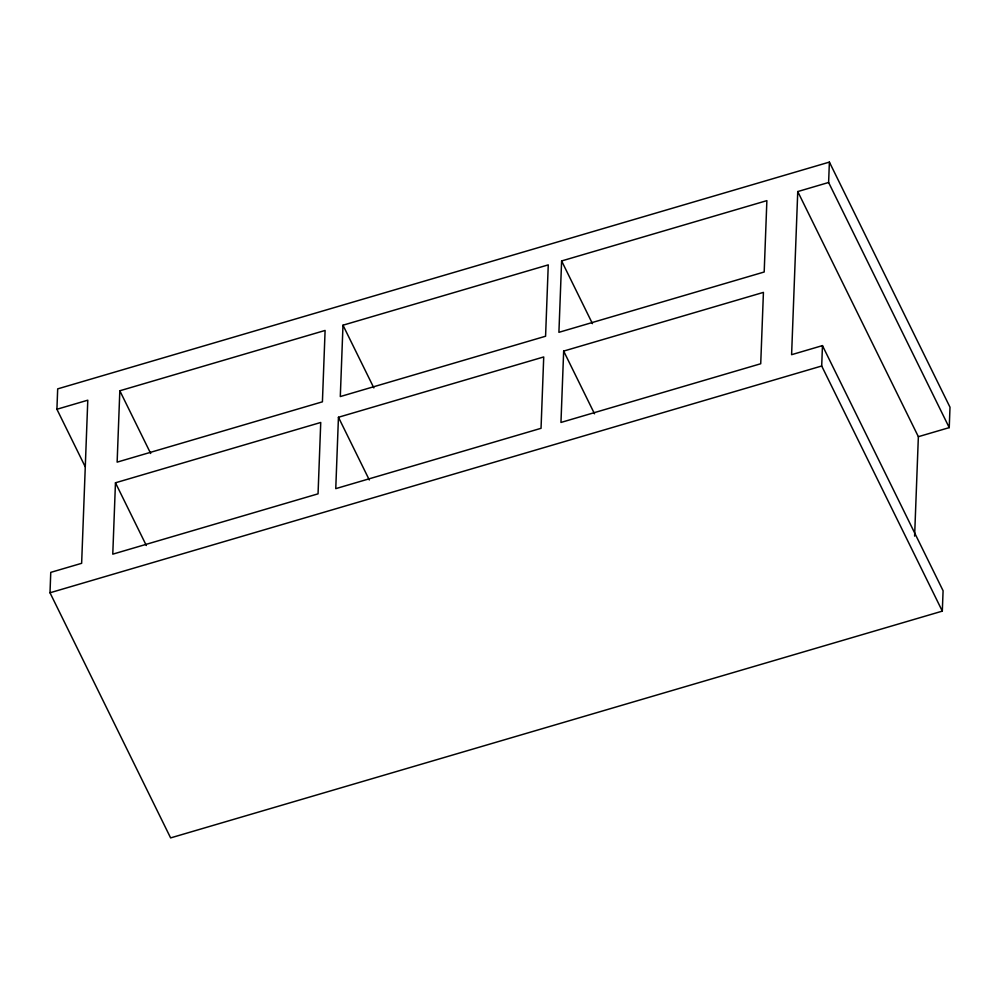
<?xml version="1.0" encoding="UTF-8"?>
<svg xmlns="http://www.w3.org/2000/svg" width="1000" height="1000" viewBox="0 0 1000 1000"><rect width="100%" height="100%" fill="white"/><g stroke="black" fill="none" stroke-linecap="round" stroke-linejoin="round"><path stroke-width="1.5" d="M56.913 409.263L57.688 388.875L829.388 162.1L828.612 182.488L797.75 191.562L791.6 354.688L822.463 345.613L943.088 590.737L942.312 611.125L170.613 837.9L50 592.775L50.763 572.375L81.638 563.312L87.788 400.188L56.913 409.263L85.175 466.688M115.463 482.788L112.775 554.163L318.05 493.837L320.737 422.475L115.463 482.788L146.325 545.5M119.825 390.775L117.137 462.137L322.413 401.825L325.1 330.45L119.825 390.775L150.688 453.488M338.45 417.262L335.763 488.638L541.038 428.312L543.725 356.95L338.45 417.262L369.312 479.975M342.987 325.2L340.3 396.562L545.575 336.238L548.263 264.875L342.987 325.2L373.85 387.9M561.613 260.95L558.913 332.325L764.188 272L766.875 200.637L561.613 260.95L592.463 323.663M563.663 351.087L560.962 422.45L760.725 363.75L763.425 292.387L563.663 351.087L594.513 413.8M942.312 611.125L821.7 366L822.463 345.613M914.613 536.112L918.363 436.688L797.75 191.562M918.363 436.688L949.237 427.625L950 407.225L829.388 162.1M50 592.775L821.7 366M828.612 182.488L949.237 427.625"/></g></svg>
